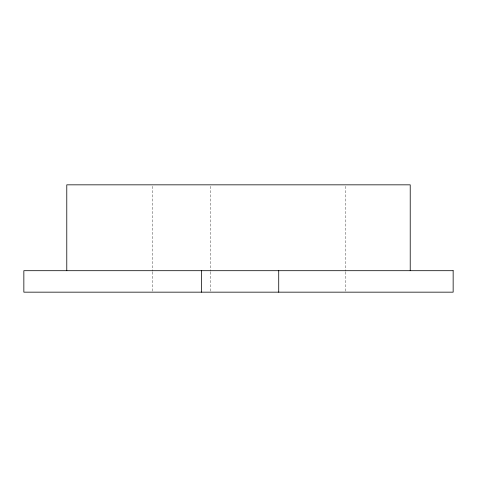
<?xml version="1.0" encoding="UTF-8"?>
<svg xmlns="http://www.w3.org/2000/svg" width="477" height="477" viewBox="0 0 477 477"><rect width="100%" height="100%" fill="white"/><g stroke="black" fill="none" stroke-linecap="round" stroke-linejoin="round"><path stroke-width="0.36" stroke-dasharray="2.38 1.79" d="M345.825 186.328L345.825 271.294M345.825 272.039L345.825 291.417M210.595 186.328L210.595 271.294M210.595 272.039L210.595 291.417M152.64 186.328L152.64 271.294M152.64 272.039L152.64 292.162"/><path stroke-width="0.72" d="M410.22 270.697L410.22 184.837L66.78 184.837L66.78 270.697M278.723 270.697L278.723 292.162M201.383 270.697L201.383 292.162M453.15 270.697L23.85 270.697L23.85 292.162L453.15 292.162L453.15 270.697"/></g></svg>
